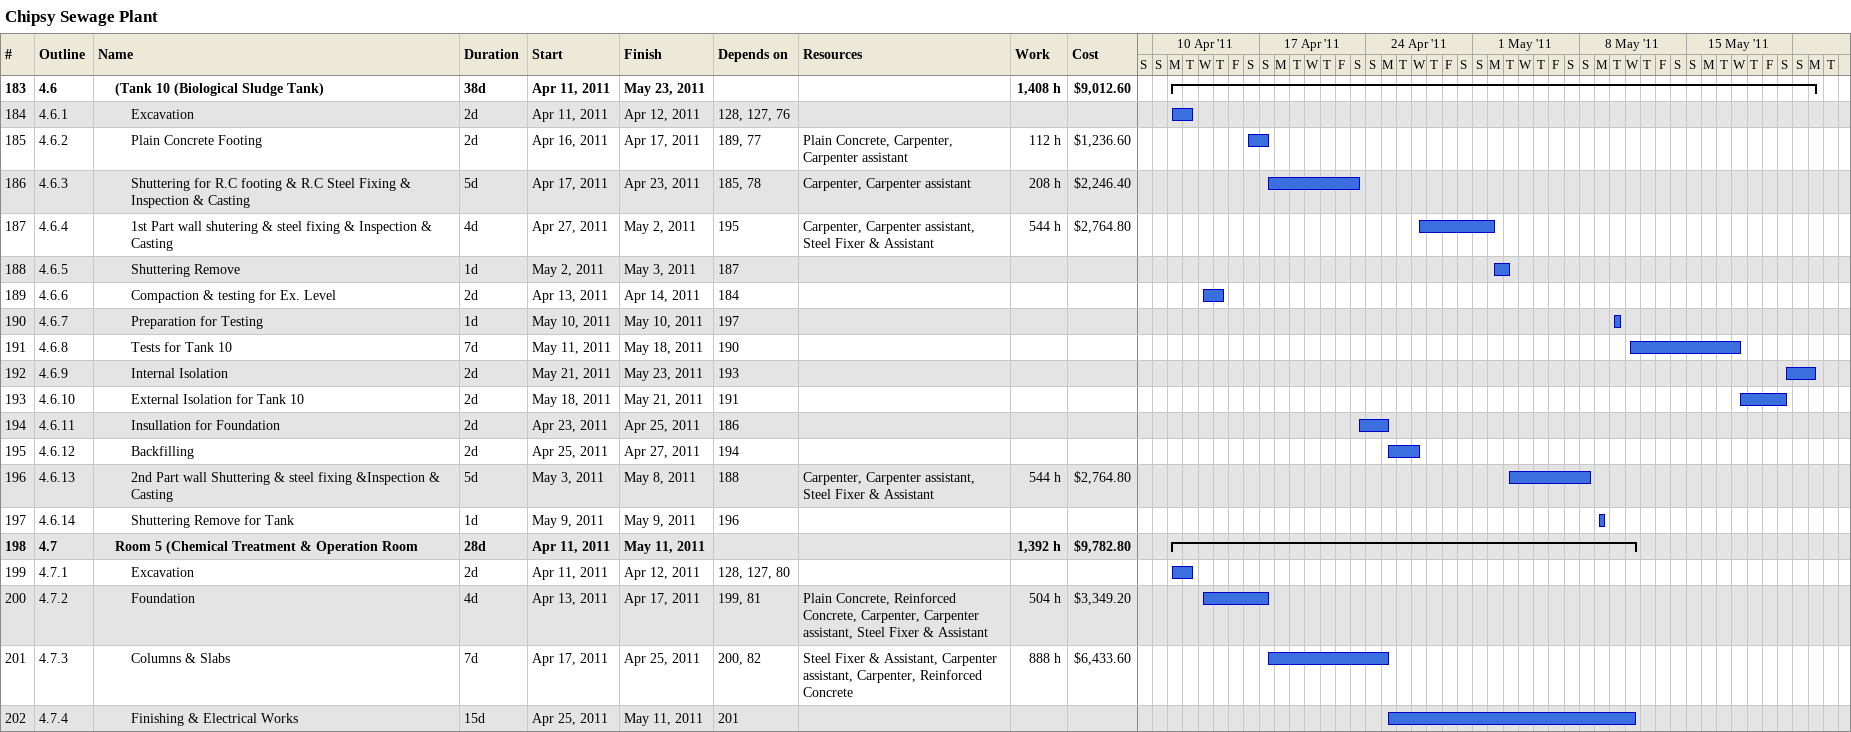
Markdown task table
Chipsy Sewage Plant

| ID | WBS | Task | Duration | Start | Finish | Predecessors | Resources | Work (h) | Cost ($) |
|---|---|---|---|---|---|---|---|---|---|
| 183 | 4.6 | **(Tank 10 (Biological Sludge Tank)** | 38d | 2011-04-11 | 2011-05-23 |  |  | 1408 | 9012.60 |
| 184 | 4.6.1 | Excavation | 2d | 2011-04-11 | 2011-04-12 | 128, 127, 76 |  |  |  |
| 185 | 4.6.2 | Plain Concrete Footing | 2d | 2011-04-16 | 2011-04-17 | 189, 77 | Plain Concrete, Carpenter, Carpenter assistant | 112 | 1236.60 |
| 186 | 4.6.3 | Shuttering for R.C footing & R.C Steel Fixing & Inspection & Casting | 5d | 2011-04-17 | 2011-04-23 | 185, 78 | Carpenter, Carpenter assistant | 208 | 2246.40 |
| 187 | 4.6.4 | 1st Part wall shutering & steel fixing & Inspection & Casting | 4d | 2011-04-27 | 2011-05-02 | 195 | Carpenter, Carpenter assistant, Steel Fixer & Assistant | 544 | 2764.80 |
| 188 | 4.6.5 | Shuttering Remove | 1d | 2011-05-02 | 2011-05-03 | 187 |  |  |  |
| 189 | 4.6.6 | Compaction & testing for Ex. Level | 2d | 2011-04-13 | 2011-04-14 | 184 |  |  |  |
| 190 | 4.6.7 | Preparation for Testing | 1d | 2011-05-10 | 2011-05-10 | 197 |  |  |  |
| 191 | 4.6.8 | Tests for Tank 10 | 7d | 2011-05-11 | 2011-05-18 | 190 |  |  |  |
| 192 | 4.6.9 | Internal Isolation | 2d | 2011-05-21 | 2011-05-23 | 193 |  |  |  |
| 193 | 4.6.10 | External Isolation for Tank 10 | 2d | 2011-05-18 | 2011-05-21 | 191 |  |  |  |
| 194 | 4.6.11 | Insullation for Foundation | 2d | 2011-04-23 | 2011-04-25 | 186 |  |  |  |
| 195 | 4.6.12 | Backfilling | 2d | 2011-04-25 | 2011-04-27 | 194 |  |  |  |
| 196 | 4.6.13 | 2nd Part wall Shuttering & steel fixing &Inspection & Casting | 5d | 2011-05-03 | 2011-05-08 | 188 | Carpenter, Carpenter assistant, Steel Fixer & Assistant | 544 | 2764.80 |
| 197 | 4.6.14 | Shuttering Remove for Tank | 1d | 2011-05-09 | 2011-05-09 | 196 |  |  |  |
| 198 | 4.7 | **Room 5 (Chemical Treatment & Operation Room** | 28d | 2011-04-11 | 2011-05-11 |  |  | 1392 | 9782.80 |
| 199 | 4.7.1 | Excavation | 2d | 2011-04-11 | 2011-04-12 | 128, 127, 80 |  |  |  |
| 200 | 4.7.2 | Foundation | 4d | 2011-04-13 | 2011-04-17 | 199, 81 | Plain Concrete, Reinforced Concrete, Carpenter, Carpenter assistant, Steel Fixer & Assistant | 504 | 3349.20 |
| 201 | 4.7.3 | Columns & Slabs | 7d | 2011-04-17 | 2011-04-25 | 200, 82 | Steel Fixer & Assistant, Carpenter assistant, Carpenter, Reinforced Concrete | 888 | 6433.60 |
| 202 | 4.7.4 | Finishing & Electrical Works | 15d | 2011-04-25 | 2011-05-11 | 201 |  |  |  |
